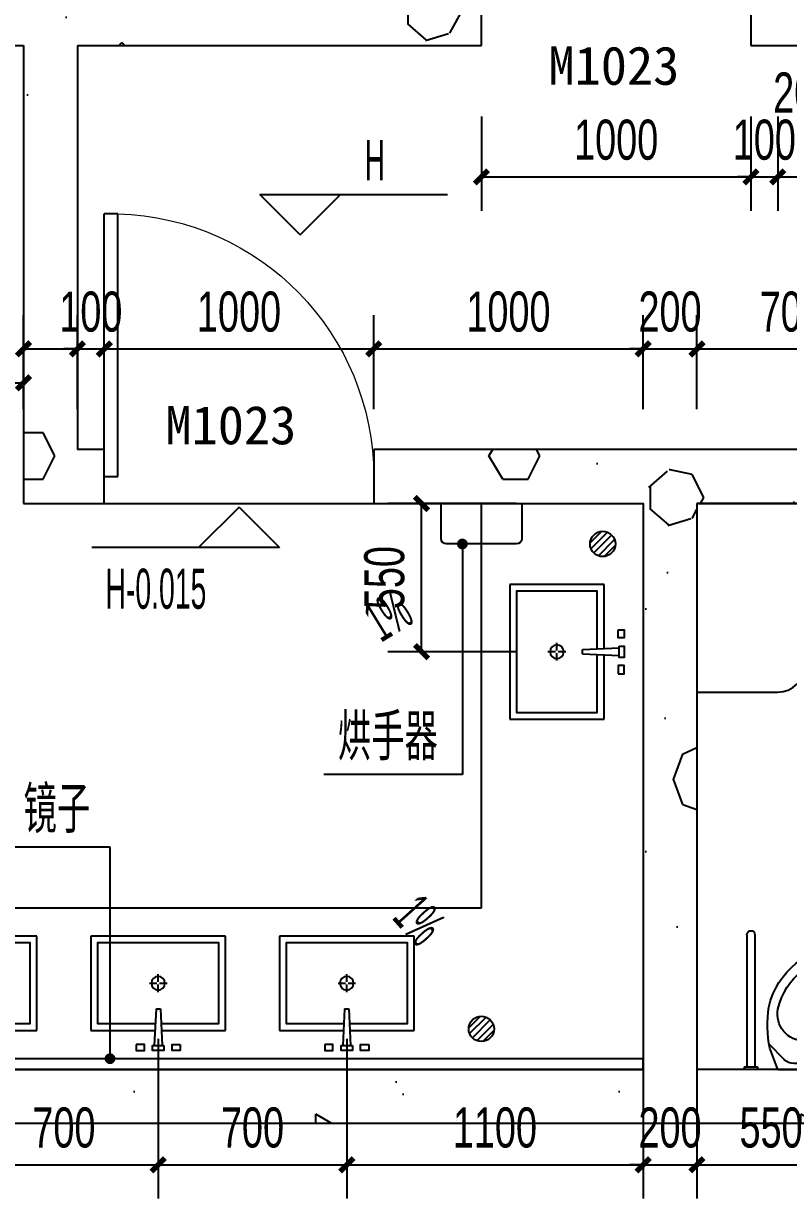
# Model space of a CAD drawing. Extents: x -26219 to 315419, y -160410 to -120810.
# Drawn here: x 250576 to 253416, y -152529 to -148169 of the extents above; entities that cross this region are included whole.
import ezdxf
from ezdxf.xclip import XClip

# ---------------------------------------------------------------- set-up
doc = ezdxf.new("R2010")
doc.units = 0
doc.header["$LTSCALE"] = 1000
doc.header["$MEASUREMENT"] = 0
doc.header["$XCLIPFRAME"] = 0
doc.linetypes.add('104-14# 核心筒$2$DOTE', pattern=[2.4200000000000004, 2, -0.2, 0.02, -0.2])
for name, color, linetype in [('$0$$0$$0$A-DIM_SYMB', 3, 'Continuous'), ('$0$$0$$0$PUB_TEXT', 7, 'Continuous'), ('01-标注_尺寸', 124, 'Continuous'), ('01-标注_标高', 200, 'Continuous'), ('01-标注_符号', 200, 'Continuous'), ('02-TEXT_标注', 130, 'Continuous'), ('02-TEXT_门窗', 151, 'Continuous'), ('104-14# 核心筒$0$A-C_门', 150, 'Continuous'), ('104-14# 核心筒$0$A-I_卫-洁具', 241, 'Continuous'), ('104-14# 核心筒$0$A-TECH_水', 3, 'Continuous'), ('104-14# 核心筒$0$A_STR-砌块墙', 121, 'Continuous'), ('104-14# 核心筒$2$05-填充_天正', 26, 'Continuous'), ('104-14# 核心筒$2$A_AXIS-轴线', 36, '104-14# 核心筒$2$DOTE')]:
    doc.layers.add(name, color=color, linetype=linetype)
doc.styles.add('_TCH_DIM', font='ros.shx', dxfattribs={"width": 0.75, "bigfont": 'jd.shx'})
doc.styles.add('_TCH_DIM_T3', font='ros.shx', dxfattribs={"width": 0.7058823529411765, "bigfont": 'jd.shx'})
doc.styles.add('_TCH_WINDOW', font='STXIHEI_0.TTF')
doc.dimstyles.new('_TCH_ARCH&&50', dxfattribs={"dimtxt": 148.75, "dimasz": 50, "dimexe": 125, "dimexo": 150, "dimgap": 63.12500000000001, "dimtad": 1, "dimdec": 0, "dimzin": 0, "dimdsep": 46, "dimtxsty": '_TCH_DIM_T3', "dimblk": 'ARCHTICK', "dimcen": 0.09, "dimclrt": 7, "dimazin": 2, "dimtfac": 1, "dimtdec": 0, "dimtix": 1, "dimtmove": 2, "dimatfit": 3, "dimfxl": 0, "dimtolj": 1, "dimtzin": 0, "dimarcsym": 0})
pattern_1 = [(0, (531, -549), (900, 1800), [0, -1800]), (0, (-522, -792), (900, 1800), [0, -1800]), (0, (63, -810), (900, 1800), [0, -1800]), (0, (702, -279), (900, 1800), [0, -1800]), (0, (-45, -900), (900, 1800), [0, -1800]), (0, (882, 855), (900, 1800), [0, -1800]), (0, (333.0000000000001, 711), (900, 1800), [0, -1800]), (0, (621, 486.0000000000001), (900, 1800), [0, -1800]), (0, (-846, 450), (900, 1800), [0, -1800]), (0, (36, 369), (900, 1800), [0, -1800]), (0, (-306, -90), (900, 1800), [0, -1800]), (0, (-288, -765), (900, 1800), [0, -1800]), (0, (387, -837), (900, 1800), [0, -1800]), (0, (882, -45), (900, 1800), [0, -1800]), (0, (-801, -324), (900, 1800), [0, -1800]), (0, (-648, -18), (900, 1800), [0, -1800]), (0, (54, -144), (900, 1800), [0, -1800]), (0, (-198, -405), (900, 1800), [0, -1800]), (0, (-341.9999999999999, 189), (900, 1800), [0, -1800]), (0, (-117, 864), (900, 1800), [0, -1800]), (0, (-729, -702), (900, 1800), [0, -1800]), (0, (261, 495), (900, 1800), [0, -1800]), (0, (-576, 522), (900, 1800), [0, -1800]), (0, (-720, 756), (900, 1800), [0, -1800]), (130.601294, (771.428574, 291.428568), (-4499.999950292954, 5400.0000236093), [79.024662, -33111.33300000001]), (18.4349488, (642.857148, 325.714284), (4499.999983404209, 1799.999986719667), [81.31572000000001, -11302.8837]), (90, (642.857148, 248.571432), (900.0000000000001, 1800), [77.14285199999999, -3522.85695]), (161.565051, (720, 222.857136), (-4500.000022657823, 1799.999865817234), [81.31572000000001, -11302.8837]), (53.1301023, (720, 222.857136), (900.0000017013604, 1799.99999914932), [85.71428999999999, -8914.285499999998]), (135, (788.571432, -694.28556), (-900.0001087984293, 1799.999878185604), [72.73098, -5018.4378]), (45, (685.714284, -694.28556), (899.999994247131, 1799.999992736902), [72.73098, -5018.4378]), (135, (737.1428579999999, -745.7142600000001), (-900.0001087984293, 1799.999878185604), [72.73098, -5018.4378]), (45, (737.1428579999999, -745.7142600000001), (899.999994247131, 1799.999992736902), [72.73098, -5018.4378]), (116.565051, (-77.14278, 514.285722), (-0.0001565789601976064, 3599.999902060561), [95.83147799999999, -1916.6295]), (180, (-119.99988, 599.999994), (-899.9999999999998, 1800), [102.857148, -1697.14275]), (63.43494880000001, (-265.7141999999999, 514.285722), (8.14843605922988e-06, 3599.999982559008), [95.83147799999999, -1916.6295]), (116.565051, (-222.8571, 428.571432), (-0.0001565789601976064, 3599.999902060561), [95.83147799999999, -1916.6295]), (0, (-222.8571, 428.571432), (900, 1800), [102.857148, -1697.14275]), (63.43494880000001, (-119.99988, 428.571432), (8.14843605922988e-06, 3599.999982559008), [95.83147799999999, -1916.6295]), (107.102728, (599.999994, -94.28562000000001), (-2699.999896777364, 9000.00001452043), [116.584038, -48848.7075]), (143.972626, (565.714278, 17.142858), (-17099.99978321427, 12599.999985739), [116.584038, -24366.06]), (180, (471.428568, 85.71428999999999), (-899.9999999999998, 1800), [111.428568, -1688.5713]), (36.02737329999999, (265.71429, 17.142858), (17099.99987362977, 12599.99986416658), [116.584038, -24366.06]), (71.5650511, (231.428574, -85.71419999999999), (2700.000013860985, 8999.99998450437), [108.420948, -11275.7784]), (107.102728, (265.71429, -197.14284), (-2699.999896777364, 9000.00001452043), [116.584038, -48848.7075]), (143.972626, (360, -265.7141999999999), (-17099.99978321427, 12599.999985739), [116.584038, -24366.06]), (0, (360, -265.7141999999999), (900, 1800), [111.428568, -1688.5713]), (36.02737329999999, (471.428568, -265.7141999999999), (17099.99987362977, 12599.99986416658), [116.584038, -24366.06]), (71.5650511, (565.714278, -197.14284), (2700.000013860985, 8999.99998450437), [108.420948, -11275.7784]), (150.255118, (617.1428520000001, 745.714278), (-2700.000006390409, 1799.999977695058), [69.10506, -14442.9588]), (90, (557.1428579999999, 711.42858), (900.0000000000001, 1800), [68.571432, -3531.42825]), (29.7448813, (557.1428579999999, 711.42858), (2700.000001590055, 1799.999991593464), [69.10506, -14442.9588]), (116.565051, (197.142858, -531.42858), (-0.0001565789601976064, 3599.999902060561), [95.83147799999999, -1916.6295]), (168.690067, (154.285722, -445.7142), (-8100.000006009299, 1799.999954832327), [87.41176200000001, -18269.0565]), (41.18592510000001, (0, -488.5713), (22499.99986367597, 19799.99982686525), [91.11553199999999, -38177.406]), (90, (0, -574.28568), (900.0000000000001, 1800), [85.71428999999999, -3514.2855]), (138.814074, (68.571432, -634.28562), (-22499.99960007064, 19800.0001261089), [91.11553199999999, -38177.406]), (16.6992442, (68.571432, -634.28562), (29699.99977654917, 8999.999905734196), [89.48835000000001, -37495.6125]), (60.9453959, (154.285722, -608.57136), (899.9999976116269, 1799.999984078114), [88.248258, -36976.0185]), (109.983106, (-557.14284, 222.857136), (-4500.000016949792, 12599.99996665506), [100.326006, -42036.59249999999]), (155.556045, (-591.4285199999999, 317.142864), (-11700.00004459817, 5399.999887808896), [103.568958, -43395.39449999999]), (24.4439547, (-779.99994, 317.142864), (11700.00000583643, 5399.999974027204), [103.568958, -43395.39449999999]), (70.01689340000001, (-814.28562, 222.857136), (4500.000013566429, 12599.99996874217), [100.326006, -42036.5925]), (109.983106, (-779.99994, 128.571426), (-4500.000016949792, 12599.99996665506), [100.326006, -42036.59249999999]), (160.016893, (-685.7141399999999, 94.28571), (-4500.000002644889, 1799.999918000023), [100.326006, -20968.1325]), (19.9831065, (-685.7141399999999, 94.28571), (4499.999975293225, 1799.999997144084), [100.326006, -20968.1325]), (70.01689340000001, (-591.4285199999999, 128.571426), (4500.000013566429, 12599.99996874217), [100.326006, -42036.5925]), (122.005383, (111.428568, 59.999994), (-900.0001207844099, 1799.999908112359), [80.862696, -16900.302]), (18.4349488, (-8.57142, 102.857148), (4499.999983404209, 1799.999986719667), [81.31572000000001, -11302.8837]), (90, (-8.57142, 25.714278), (900.0000000000001, 1800), [77.14285199999999, -3522.85695]), (161.565051, (68.571432, 0), (-4500.000022657823, 1799.999865817234), [81.31572000000001, -11302.8837]), (54.46232220000002, (68.571432, 0), (6299.999990871777, 8999.999986518196), [73.73421, -30894.6345]), (116.565051, (-411.42852, -377.14284), (-0.0001565789601976064, 3599.999902060561), [95.83147799999999, -1916.6295]), (180, (-454.28562, -291.42846), (-899.9999999999998, 1800), [94.28571, -1705.7142]), (59.0362434, (-599.9999399999999, -377.14284), (900.0000029295945, 1799.999991263332), [99.95918399999998, -20891.46599999999]), (120.963756, (-548.57142, -462.85704), (-900.0001229938932, 1799.999917339799), [99.959184, -20891.466]), (0, (-548.57142, -462.85704), (900, 1800), [94.28571, -1705.7142]), (63.43494880000001, (-454.28562, -462.85704), (8.14843605922988e-06, 3599.999982559008), [95.83147799999999, -1916.6295])]

# ---------------------------------------------------------------- blocks, each defined once
blk = doc.blocks.new('104-14# 核心筒$0$jhat')
for p, q in [((-395, -250.0000000000582), (-395, 249.9999999999418)), ((-395, 249.9999999999418), (-44.99999999994179, 249.9999999999418)), ((-44.99999999994179, 249.9999999999418), (-44.99999999994179, 11.73657725605881)), ((-219.9999999999418, 32.25599999987753), (-219.9999999999418, 5.03999999986263)), ((-124.8214514199644, 8.000000000058208), (11.68149024352897, 14.3899337601033)), ((-124.8214514199644, 7.999999999941792), (-124.8214514199644, -8.000000000058208)), ((11.68149024352897, 14.3899337601033), (11.68149024352897, -14.3899337601033)), ((-225.0399999999208, -1.164153218269348e-10), (-253.7679999999236, -1.164153218269348e-10)), ((-219.9999999999418, -5.040000000095461), (-219.9999999999418, -32.76000000012573)), ((-186.7359999999171, -1.164153218269348e-10), (-214.9599999999045, -1.164153218269348e-10)), ((-124.8214514199644, -8.000000000058208), (11.68149024352897, -14.3899337601033)), ((-44.99999999994179, -12.38077738613356), (-44.99999999994179, -250.0000000000582)), ((-44.99999999994179, -250.0000000000582), (-395, -250.0000000000582))]:
    blk.add_line(p, q)
at = {"color": 8}
blk.add_lwpolyline([(-69.99999999994179, -11.06304409715813), (-69.99999999994179, -225.0000000000582), (-370, -225.0000000000582), (-370, 224.9999999999418), (-69.99999999994179, 224.9999999999418), (-69.99999999994179, 10.56628493819153)], dxfattribs=at)
for points in [[(7.191454842337407, 81.35012003820157), (30, 81.35012003820157), (30, 51.35012003820157), (7.191454842337407, 51.35012003820157)], [(11.68149024352897, -21.35012003820157), (30, -21.35012003820157), (30, 21.35012003820157), (11.68149024352897, 21.35012003820157)], [(7.191454842337407, -81.35012003820157), (30, -81.35012003820157), (30, -51.35012003820157), (7.191454842337407, -51.35012003820157)]]:
    blk.add_lwpolyline(points, close=True)
at = {"ltscale": 1000, "const_width": 0.8399999999999999}
blk.add_lwpolyline([(-219.5799999999581, 0.1399999998975545, 0.9999999999999999), (-220.4199999999255, 0.1399999998975545, 0.9999999999999999)], format="xyb", close=True, dxfattribs=at)
blk.add_circle((-219.9999999999418, -1.164153218269348e-10), 25.2)
blk = doc.blocks.new('104-14# 核心筒$0$残疾人洗脸盆')
for p, q in [((-250.3694947081385, 5.963374860584736e-08), (-279.821335846791, -78.53824297699612)), ((-250.3694947081385, 5.963374860584736e-08), (250.3694947082549, 5.957554094493389e-08)), ((250.3694947082549, 5.957554094493389e-08), (279.8213358469075, -78.53824297708343)), ((-375.000000089407, -10.00000286102295), (-375.0000003278255, -9.775161743164062e-06)), ((-375.000000089407, -10.00000286102295), (-324.999999910593, -10.00000077486038)), ((-364.9999721944332, -500.0007357597351), (-365.0000001490116, -10.00000250339508)), ((-334.9999723136425, -500.0016629695892), (-334.9999997913837, -10.00000125169754)), ((-324.999999910593, -10.00000077486038), (-325.0000004470348, -7.748603820800781e-07)), ((-226.6628508922877, -37.45166452028207), (-282.5865114113549, -94.23949161371274)), ((188.9289029218489, -22.53490066135419), (-191.0374871486565, -22.53490066129598)), ((223.1441430889536, -36.07509621451027), (281.1944581537973, -90.55167670789524)), ((324.9999999107094, -10.00000077486038), (325.0000004471513, -7.748603820800781e-07)), ((375.0000000895234, -10.00000286102295), (324.9999999107094, -10.00000077486038)), ((334.9999723137589, -500.0016629695892), (334.9999997915002, -10.00000125169754)), ((364.9999721945496, -500.0007357597351), (365.000000149128, -10.00000250339508)), ((375.0000000895234, -10.00000286102295), (375.000000327942, -9.775161743164062e-06)), ((-151.1375109386863, -105.2484919499548), (-17.57351148093585, -105.248491950013)), ((-15.46037506544963, -105.248491950013), (-151.1375109386863, -105.2484919499548)), ((15.46037506498396, -105.248491950013), (150.7582734408788, -105.248491950013)), ((150.7582734408788, -105.248491950013), (15.742684415658, -105.248491950013))]:
    blk.add_line(p, q)
at = {"color": 8}
for points in [[(-107.9173216939671, -88.71320337589714), (-104.0954300422454, -85.4268261876714, 0.09925870585575888), (-95.90456995554268, -85.4268261876714), (-92.08267830405384, -88.71320337592624, 0.1010205144336436), (-83.42242426623125, -83.71320337595535), (-84.35756457189564, -78.76015952092712, 0.09925870585575843), (-80.26213452860247, -71.66666660713963), (-75.50510257121641, -69.99999994042446, 0.1010205144336439), (-75.50510257121641, -59.99999994042446), (-80.26213452848606, -58.33333327362197, 0.09925870585575902), (-84.35756457177922, -51.23984035968897), (-83.42242426623125, -46.28679650489357, 0.1010205144336439), (-92.08267830393743, -41.28679650489357), (-95.9045699556591, -44.57317369311932, 0.09925870585575877), (-104.0954300422454, -44.57317369317752), (-107.9173216939671, -41.28679650486447, 0.1010205144336438), (-116.5775757319061, -46.28679650492268), (-115.6424354262417, -51.23984035965987, 0.09925870585575888), (-119.7378654696513, -58.33333327368018), (-124.4948974269209, -59.99999994042446, 0.1010205144336438), (-124.4948974268045, -69.99999994039536), (-119.7378654695349, -71.66666660716874, 0.09925870585575888), (-115.6424354262417, -78.76015952115995), (-116.5775757320225, -83.71320337589714, 0.1010205144336439)], [(107.9173216959462, -88.71320337595535), (104.0954300442245, -85.4268261876714, -0.09925870585575888), (95.90456995763816, -85.4268261876714), (92.0826783060329, -88.71320337595535, -0.1010205144336436), (83.4224242682103, -83.71320337595535), (84.3575645738747, -78.76015952092712, -0.09925870585575843), (80.26213453046512, -71.66666660719784), (75.50510257319547, -69.99999994042446, -0.1010205144336439), (75.50510257331189, -59.99999994042446), (80.26213453058153, -58.33333327368018, -0.09925870585575902), (84.3575645738747, -51.23984035968897), (83.4224242682103, -46.28679650489357, -0.1010205144336439), (92.0826783060329, -41.28679650492268), (95.90456995752174, -44.57317369314842, -0.09925870585575877), (104.0954300443409, -44.57317369317752), (107.9173216959462, -41.28679650489357, -0.1010205144336438), (116.5775757340016, -46.28679650489357), (115.6424354282208, -51.23984035971807, -0.09925870585575888), (119.7378654715139, -58.33333327368018), (124.4948974289, -59.99999994045356, -0.1010205144336438), (124.4948974287836, -69.99999994042446), (119.7378654716304, -71.66666660716874, -0.09925870585575888), (115.6424354282208, -78.76015952115995), (116.5775757340016, -83.71320337592624, -0.1010205144336439)]]:
    blk.add_lwpolyline(points, format="xyb", close=True, dxfattribs=at)
blk.add_lwpolyline([(-20.00000000023283, -61.80376527601038), (-10.93632519524544, -148.5441634844174, 0.3840377591063864), (-0.9904750230489299, -157.5049020389852), (0.9904750225832686, -157.5049020389852, 0.3840377591063865), (10.93632519477978, -148.5441634844174), (19.99999999976717, -61.80376527601038, 0.9999999999998179)], format="xyb", close=True)
blk.add_lwpolyline([(4.499999999767169, -109.3037652760104), (-4.500000000232831, -109.3037652759813), (-4.500000000116415, -79.30376527601038), (4.499999999767169, -79.30376527601038)], close=True)
for centre in [(-99.99999999906868, -64.99999994039536, 6.17052352185754e-07), (100.0000000009313, -64.99999994040991, 6.17052352185754e-07)]:
    blk.add_circle(centre, 16.6666666666665)
for centre, radius, start, end in [((-191.0374871487729, -72.53490066131053), 50, 90.0000000066701, 135.4392819926412), ((188.9289029217325, -72.53490066135419), 50, 46.81904162607925, 90.0000000066701), ((171.1100392743247, -166.0467051142332), 459.3439191007008, 169.0175971483488, 188.1749601966289), ((-171.1100392747903, -166.0467051142332), 459.3439191007008, 351.8250398033711, 10.98240285165116), ((-151.1375109388027, -205.2484919499402), 100, 90.0000000066701, 190.560233084289), ((150.7582734408788, -205.2484919499693), 100, 349.4397669130993, 90.0000000066701), ((-2.328306436538696e-10, -172.4645476159494, 6.169127397233698e-07), 31.60961419936899, 111.3597083009184, 68.64029169908157), ((-0.1896187487291172, -166.6839508821577), 290.6643868932777, 192.8573202170934, 347.1426797760326), ((-0.1896187487291172, -166.6839508821577), 255.6643868932777, 192.8573202170934, 347.1426797760326), ((-349.9999721944332, -500.0000101923943), 14.99999998312334, 180.0000034150946, 3.415094585006371e-06), ((349.9999721945496, -500.0000101923943), 14.99999998312334, 179.9999965849054, 359.9999965849054)]:
    blk.add_arc(centre, radius, start, end)
at = {"color": 8, "lineweight": 13}
blk.add_arc((-2.328306436538696e-10, -172.4645476159494, 6.169127397233698e-07), 22.97515901426823, 117.3868633509965, 62.61313664900355, dxfattribs=at)
blk = doc.blocks.new('104-14# 核心筒$0$$DorLib2D$00000001')
for p, q in [((0.45, 0.9750000000000001), (0.5000000000000002, 0.9750000000000001)), ((0.45, 0), (0.45, 0.9750000000000001)), ((0.5, 0), (0.5, 0.9750000000000001)), ((0.5, 0), (0.45, 0))]:
    blk.add_line(p, q)
at = {"lineweight": 13}
blk.add_arc((0.475, 0), 0.975, 91.4692835813538, 180, dxfattribs=at)
blk = doc.blocks.new('104-14# 核心筒$0$$TwtSys$00000141')
for p, q in [((-94.19606303561523, 7.672111694559135), (-10.08309029082739, 91.78508443935061)), ((-94.19606303561523, 7.672111694559135), (-10.08309029082739, 91.78508443935061)), ((-87.21916889109707, -35.05448014085778), (35.05448014085778, 87.21916889110071)), ((-87.21916889109707, -35.05448014085778), (35.05448014085778, 87.21916889110071)), ((-66.46803743153214, -66.46803743153941), (66.46803743153214, 66.46803743153214)), ((-66.46803743153214, -66.46803743153578), (66.46803743153214, 66.46803743153214)), ((-32.35611368903483, -87.061266563549), (87.58274635417911, 32.87759347966494)), ((-32.35611368903483, -87.061266563549), (87.58274635417911, 32.87759347966858)), ((11.43110768805855, -92.25951895252001), (92.2594807012465, -11.43114593933933)), ((11.43110768805855, -92.25951895252001), (92.2594807012465, -11.43114593933933))]:
    blk.add_line(p, q)
blk.add_circle((0, 0), 94)
blk.add_circle((0, 0), 94)
blk = doc.blocks.new('104-14# 核心筒')
at = {"layer": '104-14# 核心筒$2$05-填充_天正'}
h = blk.add_hatch(dxfattribs=at)
h.set_pattern_fill('加气混凝土', color=256, scale=150, style=0)
h.set_pattern_definition(pattern_1)
h.paths.add_polyline_path([(95750.00000000074, 16499.99999999594), (95750.00000000074, 16299.99999999595), (99950.000000001, 16299.99999999584), (100050.000000001, 16366.66666666248), (100050.000000001, 16499.99999999581)])
h = blk.add_hatch(dxfattribs=at)
h.set_pattern_fill('加气混凝土', color=256, scale=150, style=0)
h.set_pattern_definition(pattern_1)
h.paths.add_polyline_path([(100150.000000001, 16299.9999999958), (101649.9999999997, 16299.99999999585), (101649.9999999997, 16499.99999999582), (100050.000000001, 16499.99999999581), (100050.000000001, 16366.66666666248)])
h = blk.add_hatch(dxfattribs=at)
h.set_pattern_fill('加气混凝土', color=256, scale=150, style=0)
h.set_pattern_definition(pattern_1)
h.paths.add_polyline_path([(102750, 16499.99999999578), (102649.9999999997, 16499.99999999581), (102649.9999999997, 16299.99999999586), (102849.9999999999, 16299.99999999581), (102850, 16433.3333333291)])
h = blk.add_hatch(dxfattribs=at)
h.set_pattern_fill('加气混凝土', color=256, scale=150, style=0)
h.set_pattern_definition(pattern_1)
h.paths.add_polyline_path([(100050.000000001, 16366.66666666248), (99950.000000001, 16299.99999999584), (99950.00000000097, 14599.99999999593), (100150.000000001, 14799.99999999591), (100150.000000001, 16299.9999999958)])
h = blk.add_hatch(dxfattribs=at)
h.set_pattern_fill('加气混凝土', color=256, scale=150, style=0)
h.set_pattern_definition(pattern_1)
h.paths.add_polyline_path([(99950.00000000097, 14599.99999999593), (100250.0000000011, 14599.99999999595), (100250.0000000011, 14799.99999999587), (100150.000000001, 14799.99999999591)])
h = blk.add_hatch(dxfattribs=at)
h.set_pattern_fill('加气混凝土', color=256, scale=150, style=0)
h.set_pattern_definition(pattern_1)
h.paths.add_polyline_path([(102349.9999999999, 14799.99999999581), (101250.0000000008, 14799.99999999582), (101250.0000000008, 14599.99999999592), (102249.9999999999, 14599.99999999588), (102349.9999999999, 14666.66666666247)])
h = blk.add_hatch(dxfattribs=at)
h.set_pattern_fill('加气混凝土', color=256, scale=150, style=0)
h.set_pattern_definition(pattern_1)
h.paths.add_polyline_path([(102449.9999999999, 14599.99999999573), (103149.9999999999, 14599.99999999573), (103149.9999999999, 14799.99999999574), (102349.9999999999, 14799.99999999581), (102349.9999999999, 14666.66666666247)])
h = blk.add_hatch(dxfattribs=at)
h.set_pattern_fill('加气混凝土', color=256, scale=150, style=0)
h.set_pattern_definition(pattern_1)
h.paths.add_polyline_path([(102349.9999999999, 14666.66666666247), (102249.9999999999, 14599.99999999588), (102249.9999999999, 12500.00000006246), (102349.9999999997, 12433.33333339514), (102449.9999999999, 12500.00000006114), (102449.9999999999, 14599.99999999573)])
h = blk.add_hatch(dxfattribs=at)
h.set_pattern_fill('加气混凝土', color=256, scale=150, style=0)
h.set_pattern_definition(pattern_1)
h.paths.add_polyline_path([(102349.9999999997, 12433.33333339514), (102249.9999999999, 12500.00000006246), (99200.00000000266, 12500.00000008179), (99100.0000000024, 12433.33333341576), (99100.00000000198, 12300.00000008242), (102349.9999999992, 12300.00000006182)])
h = blk.add_hatch(dxfattribs=at)
h.set_pattern_fill('加气混凝土', color=256, scale=150, style=0)
h.set_pattern_definition(pattern_1)
h.paths.add_polyline_path([(104750, 12300.00000004648), (104550, 12500.00000004775), (102449.9999999999, 12500.00000006114), (102349.9999999997, 12433.33333339514), (102349.9999999992, 12300.00000006182)])
at = {"layer": '104-14# 核心筒$0$A-C_门'}
blk.add_line((100250.000000001, 14599.99999999586), (101250.000000001, 14599.99999999584), dxfattribs=at)
at = {"layer": '104-14# 核心筒$0$A-I_卫-洁具', "ltscale": 0.1}
for points in [[(101499.9999999995, 14599.99999999872), (101799.9999999995, 14599.99999999872), (101799.9999999995, 14469.99999999872, -0.414213562373095), (101779.9999999995, 14449.99999999872), (101519.9999999995, 14449.99999999872, -0.414213562373095), (101499.9999999995, 14469.99999999872)], [(102450, 14600.00000004767), (102450, 13900.00000004767), (102750, 13900.00000004767, 0.414213562373095), (102850, 14000.00000004767), (102850, 14600.00000004767)]]:
    blk.add_lwpolyline(points, format="xyb", close=True, dxfattribs=at)
for points in [[(101649.9999999995, 13099.99999999558), (101649.9999999995, 14599.99999999872), (102249.9999999995, 14599.99999999872), (102249.9999999996, 12499.99999999558), (101649.9999999996, 12499.99999999558)], [(101649.9999999995, 12499.99999999558), (99200.00000000253, 12499.99999999546), (99200.00000000253, 13099.99999999546), (101649.9999999995, 13099.99999999558)]]:
    blk.add_lwpolyline(points, dxfattribs=at)
blk.add_lwpolyline([(99200.00000000387, 12500.00000008388), (102249.9999999996, 12500.00000008393), (102249.9999999996, 12540.00000008393), (99200.00000000387, 12540.00000008388)], close=True, dxfattribs=at)
at = {"layer": '104-14# 核心筒$0$A_STR-砌块墙'}
for p, q in [((101649.9999999997, 16299.99999999585), (101649.9999999997, 16499.99999999582)), ((102649.9999999997, 16499.99999999581), (102649.9999999997, 16299.99999999586)), ((95750.00000000074, 16299.99999999595), (99950.000000001, 16299.99999999584)), ((99950.000000001, 16299.99999999584), (99950.00000000097, 14599.99999999593)), ((100150.000000001, 16299.9999999958), (101649.9999999997, 16299.99999999585)), ((100150.000000001, 16299.9999999958), (100150.000000001, 14799.99999999591)), ((102649.9999999997, 16299.99999999586), (102849.9999999999, 16299.99999999581)), ((100250.0000000011, 14799.99999999587), (100150.000000001, 14799.99999999591)), ((100250.0000000011, 14599.99999999595), (100250.0000000011, 14799.99999999587)), ((102349.9999999999, 14799.99999999581), (101250.0000000008, 14799.99999999582)), ((101250.0000000008, 14799.99999999582), (101250.0000000008, 14599.99999999592)), ((103149.9999999999, 14799.99999999574), (102349.9999999999, 14799.99999999581)), ((99950.00000000097, 14599.99999999593), (100250.0000000011, 14599.99999999595)), ((101250.0000000008, 14599.99999999592), (102249.9999999999, 14599.99999999588)), ((102249.9999999999, 14599.99999999588), (102249.9999999999, 12500.00000006246)), ((102449.9999999999, 14599.99999999573), (102449.9999999999, 12500.00000006114)), ((102449.9999999999, 14599.99999999573), (103149.9999999999, 14599.99999999573)), ((102249.9999999999, 12500.00000006246), (99200.00000000266, 12500.00000008179)), ((104550, 12500.00000004775), (102449.9999999999, 12500.00000006114)), ((102349.9999999992, 12300.00000006182), (99100.00000000198, 12300.00000008242)), ((104750, 12300.00000004648), (102349.9999999992, 12300.00000006182))]:
    blk.add_line(p, q, dxfattribs=at)
at = {"layer": '104-14# 核心筒$2$A_AXIS-轴线'}
blk.add_line((-24838.9698462474, 7700), (120259.921909796, 7700), dxfattribs=at)
at = {"layer": '104-14# 核心筒$0$A-C_门', "xscale": -1000, "yscale": 1000, "zscale": 200, "rotation": 359.9999999999986}
blk.add_blockref('104-14# 核心筒$0$$DorLib2D$00000001', (100750.000000001, 14699.99999999585), dxfattribs=at)
at = {"layer": '104-14# 核心筒$0$A-I_卫-洁具', "ltscale": 0.1, "xscale": -1}
for p, rotation in [((102149.9999999996, 14049.99999999488), 180), ((99750.00000000183, 12599.99999999546), 90), ((100450.0000000018, 12599.99999999546), 90), ((101149.9999999996, 12599.99999999529), 90)]:
    blk.add_blockref('104-14# 核心筒$0$jhat', p, dxfattribs=dict(at, rotation=rotation))
at = {"layer": '104-14# 核心筒$0$A-I_卫-洁具', "ltscale": 0.1, "extrusion": (1.71192553359861e-26, 3.221750197501162e-17, -1), "zscale": -1, "rotation": 180}
blk.add_blockref('104-14# 核心筒$0$残疾人洗脸盆', (-102999.9999999497, 12500.00000002555), dxfattribs=at)
at = {"layer": '104-14# 核心筒$0$A-TECH_水', "xscale": 0.5, "yscale": 0.5, "zscale": 0.5}
for p in [(102099.9999999995, 14449.99999999499), (101649.6725130539, 12650.41528911001)]:
    blk.add_blockref('104-14# 核心筒$0$$TwtSys$00000141', p, dxfattribs=at)
blk = doc.blocks.new('_ArchTick')
at = {"color": 0, "linetype": 'ByBlock', "const_width": 0.4}
blk.add_lwpolyline([(-0.5, -0.5), (0.5, 0.5)], dxfattribs=at)
blk = doc.blocks.new('*D702')
at = {"layer": '01-标注_尺寸', "color": 0, "lineweight": -2, "transparency": 16777216}
for p, q in [((253075.9525820055, -149599.9634406342), (253075.9525820055, -149251.1151539373)), ((253775.9525820055, -149599.9634406342), (253775.9525820055, -149251.1151539373)), ((253075.9525820055, -149376.1151539373), (253775.9525820055, -149376.1151539373))]:
    blk.add_line(p, q, dxfattribs=at)
at = {"layer": 'Defpoints', "color": 0, "transparency": 16777216}
for p in [(253775.9525820055, -149376.1151539373), (253075.9525820055, -149749.9634406342), (253775.9525820055, -149749.9634406342)]:
    blk.add_point(p, dxfattribs=at)
at = {"layer": '01-标注_尺寸', "color": 0, "lineweight": -2, "transparency": 16777216, "xscale": 50, "yscale": 50, "zscale": 50, "rotation": 180}
blk.add_blockref('_ArchTick', (253075.9525820055, -149376.1151539373), dxfattribs=at)
at = {"layer": '01-标注_尺寸', "color": 0, "lineweight": -2, "transparency": 16777216, "xscale": 50, "yscale": 50, "zscale": 50}
blk.add_blockref('_ArchTick', (253775.9525820055, -149376.1151539373), dxfattribs=at)
at = {"layer": '01-标注_尺寸', "color": 7, "transparency": 16777216, "insert": (253425.9525820055, -149238.6151539373), "char_height": 148.75, "attachment_point": 5, "style": '_TCH_DIM_T3'}
blk.add_mtext('\\A1;700', dxfattribs=at)
blk = doc.blocks.new('*D703')
at = {"layer": '01-标注_尺寸', "color": 0, "lineweight": -2, "transparency": 16777216}
for p, q in [((252875.9525820055, -149599.9634406342), (252875.9525820055, -149251.1151539373)), ((253075.9525820055, -149599.9634406342), (253075.9525820055, -149251.1151539373)), ((252875.9525820055, -149376.1151539373), (252825.9525820055, -149376.1151539373)), ((252875.9525820055, -149376.1151539373), (253075.9525820055, -149376.1151539373)), ((253075.9525820055, -149376.1151539373), (253125.9525820055, -149376.1151539373))]:
    blk.add_line(p, q, dxfattribs=at)
at = {"layer": 'Defpoints', "color": 0, "transparency": 16777216}
for p in [(253075.9525820055, -149376.1151539373), (252875.9525820055, -149749.9634406342), (253075.9525820055, -149749.9634406342)]:
    blk.add_point(p, dxfattribs=at)
at = {"layer": '01-标注_尺寸', "color": 0, "lineweight": -2, "transparency": 16777216, "xscale": 50, "yscale": 50, "zscale": 50}
blk.add_blockref('_ArchTick', (252875.9525820055, -149376.1151539373), dxfattribs=at)
at = {"layer": '01-标注_尺寸', "color": 0, "lineweight": -2, "transparency": 16777216, "xscale": 50, "yscale": 50, "zscale": 50, "rotation": 180}
blk.add_blockref('_ArchTick', (253075.9525820055, -149376.1151539373), dxfattribs=at)
at = {"layer": '01-标注_尺寸', "color": 7, "transparency": 16777216, "insert": (252975.9525820055, -149238.6151539373), "char_height": 148.75, "attachment_point": 5, "style": '_TCH_DIM_T3'}
blk.add_mtext('\\A1;200', dxfattribs=at)
blk = doc.blocks.new('*D704')
at = {"layer": '01-标注_尺寸', "color": 0, "lineweight": -2, "transparency": 16777216}
for p, q in [((251875.9525820063, -149599.9634406341), (251875.9525820063, -149251.1151539373)), ((252875.9525820055, -149599.9634406342), (252875.9525820055, -149251.1151539373)), ((251875.9525820063, -149376.1151539373), (252875.9525820055, -149376.1151539373))]:
    blk.add_line(p, q, dxfattribs=at)
at = {"layer": 'Defpoints', "color": 0, "transparency": 16777216}
for p in [(252875.9525820055, -149376.1151539373), (251875.9525820063, -149749.9634406341), (252875.9525820055, -149749.9634406342)]:
    blk.add_point(p, dxfattribs=at)
at = {"layer": '01-标注_尺寸', "color": 0, "lineweight": -2, "transparency": 16777216, "xscale": 50, "yscale": 50, "zscale": 50, "rotation": 180}
blk.add_blockref('_ArchTick', (251875.9525820063, -149376.1151539373), dxfattribs=at)
at = {"layer": '01-标注_尺寸', "color": 0, "lineweight": -2, "transparency": 16777216, "xscale": 50, "yscale": 50, "zscale": 50}
blk.add_blockref('_ArchTick', (252875.9525820055, -149376.1151539373), dxfattribs=at)
at = {"layer": '01-标注_尺寸', "color": 7, "transparency": 16777216, "insert": (252375.9525820059, -149238.6151539373), "char_height": 148.75, "attachment_point": 5, "style": '_TCH_DIM_T3'}
blk.add_mtext('\\A1;1000', dxfattribs=at)
blk = doc.blocks.new('*D705')
at = {"layer": '01-标注_尺寸', "color": 0, "lineweight": -2, "transparency": 16777216}
for p, q in [((250875.9525820066, -149599.963440634), (250875.9525820066, -149251.1151539372)), ((251875.9525820063, -149599.9634406341), (251875.9525820063, -149251.1151539372)), ((250875.9525820066, -149376.1151539372), (251875.9525820063, -149376.1151539372))]:
    blk.add_line(p, q, dxfattribs=at)
at = {"layer": 'Defpoints', "color": 0, "transparency": 16777216}
for p in [(251875.9525820063, -149376.1151539372), (250875.9525820066, -149749.963440634), (251875.9525820063, -149749.9634406341)]:
    blk.add_point(p, dxfattribs=at)
at = {"layer": '01-标注_尺寸', "color": 0, "lineweight": -2, "transparency": 16777216, "xscale": 50, "yscale": 50, "zscale": 50, "rotation": 180}
blk.add_blockref('_ArchTick', (250875.9525820066, -149376.1151539372), dxfattribs=at)
at = {"layer": '01-标注_尺寸', "color": 0, "lineweight": -2, "transparency": 16777216, "xscale": 50, "yscale": 50, "zscale": 50}
blk.add_blockref('_ArchTick', (251875.9525820063, -149376.1151539372), dxfattribs=at)
at = {"layer": '01-标注_尺寸', "color": 7, "transparency": 16777216, "insert": (251375.9525820065, -149238.6151539372), "char_height": 148.75, "attachment_point": 5, "style": '_TCH_DIM_T3'}
blk.add_mtext('\\A1;1000', dxfattribs=at)
blk = doc.blocks.new('*D706')
at = {"layer": '01-标注_尺寸', "color": 0, "lineweight": -2, "transparency": 16777216}
for p, q in [((250775.9525820064, -149599.963440634), (250775.9525820064, -149251.1151539371)), ((250875.9525820065, -149599.963440634), (250875.9525820065, -149251.1151539371)), ((250775.9525820064, -149376.1151539371), (250725.9525820064, -149376.1151539371)), ((250775.9525820064, -149376.1151539371), (250875.9525820065, -149376.1151539371)), ((250875.9525820065, -149376.1151539371), (250925.9525820065, -149376.1151539371))]:
    blk.add_line(p, q, dxfattribs=at)
at = {"layer": 'Defpoints', "color": 0, "transparency": 16777216}
for p in [(250875.9525820065, -149376.1151539371), (250775.9525820064, -149749.963440634), (250875.9525820065, -149749.963440634)]:
    blk.add_point(p, dxfattribs=at)
at = {"layer": '01-标注_尺寸', "color": 0, "lineweight": -2, "transparency": 16777216, "xscale": 50, "yscale": 50, "zscale": 50}
blk.add_blockref('_ArchTick', (250775.9525820064, -149376.1151539371), dxfattribs=at)
at = {"layer": '01-标注_尺寸', "color": 0, "lineweight": -2, "transparency": 16777216, "xscale": 50, "yscale": 50, "zscale": 50, "rotation": 180}
blk.add_blockref('_ArchTick', (250875.9525820065, -149376.1151539371), dxfattribs=at)
at = {"layer": '01-标注_尺寸', "color": 7, "transparency": 16777216, "insert": (250825.9525820065, -149238.6151539371), "char_height": 148.75, "attachment_point": 5, "style": '_TCH_DIM_T3'}
blk.add_mtext('\\A1;100', dxfattribs=at)
blk = doc.blocks.new('*D707')
at = {"layer": '01-标注_尺寸', "color": 0, "lineweight": -2, "transparency": 16777216}
for p, q in [((250575.9525820066, -149599.963440634), (250575.9525820066, -149251.1151539371)), ((250775.9525820065, -149599.963440634), (250775.9525820065, -149251.1151539371)), ((250575.9525820066, -149376.1151539371), (250775.9525820065, -149376.1151539371))]:
    blk.add_line(p, q, dxfattribs=at)
at = {"layer": 'Defpoints', "color": 0, "transparency": 16777216}
for p in [(250775.9525820065, -149376.1151539371), (250575.9525820066, -149749.963440634), (250775.9525820065, -149749.963440634)]:
    blk.add_point(p, dxfattribs=at)
at = {"layer": '01-标注_尺寸', "color": 0, "lineweight": -2, "transparency": 16777216, "xscale": 50, "yscale": 50, "zscale": 50, "rotation": 180}
blk.add_blockref('_ArchTick', (250575.9525820066, -149376.1151539371), dxfattribs=at)
at = {"layer": '01-标注_尺寸', "color": 0, "lineweight": -2, "transparency": 16777216, "xscale": 50, "yscale": 50, "zscale": 50}
blk.add_blockref('_ArchTick', (250775.9525820065, -149376.1151539371), dxfattribs=at)
at = {"layer": '01-标注_尺寸', "color": 7, "transparency": 16777216, "insert": (250381.9525820066, -149238.6151539371), "char_height": 148.75, "attachment_point": 5, "style": '_TCH_DIM_T3'}
blk.add_mtext('\\A1;200', dxfattribs=at)
blk = doc.blocks.new('*D718')
at = {"layer": '01-标注_尺寸', "color": 0, "lineweight": -2, "transparency": 16777216}
for p, q in [((252275.9525820052, -148513.595091808), (252275.9525820052, -148863.1986369356)), ((253275.9525820052, -148513.595091808), (253275.9525820052, -148863.1986369356)), ((252275.9525820052, -148738.1986369356), (253275.9525820052, -148738.1986369356))]:
    blk.add_line(p, q, dxfattribs=at)
at = {"layer": 'Defpoints', "color": 0, "transparency": 16777216}
for p in [(252275.9525820052, -148363.595091808), (253275.9525820052, -148363.595091808), (253275.9525820052, -148738.1986369356)]:
    blk.add_point(p, dxfattribs=at)
at = {"layer": '01-标注_尺寸', "color": 0, "lineweight": -2, "transparency": 16777216, "xscale": 50, "yscale": 50, "zscale": 50, "rotation": 180}
blk.add_blockref('_ArchTick', (252275.9525820052, -148738.1986369356), dxfattribs=at)
at = {"layer": '01-标注_尺寸', "color": 0, "lineweight": -2, "transparency": 16777216, "xscale": 50, "yscale": 50, "zscale": 50}
blk.add_blockref('_ArchTick', (253275.9525820052, -148738.1986369356), dxfattribs=at)
at = {"layer": '01-标注_尺寸', "color": 7, "transparency": 16777216, "insert": (252775.9525820052, -148600.6986369356), "char_height": 148.75, "attachment_point": 5, "style": '_TCH_DIM_T3'}
blk.add_mtext('\\A1;1000', dxfattribs=at)
blk = doc.blocks.new('*D719')
at = {"layer": '01-标注_尺寸', "color": 0, "lineweight": -2, "transparency": 16777216}
for p, q in [((253275.9525820052, -148513.595091808), (253275.9525820052, -148863.1986369356)), ((253375.9525820055, -148513.595091808), (253375.9525820055, -148863.1986369356)), ((253275.9525820052, -148738.1986369356), (253225.9525820052, -148738.1986369356)), ((253275.9525820052, -148738.1986369356), (253375.9525820055, -148738.1986369356)), ((253375.9525820055, -148738.1986369356), (253425.9525820055, -148738.1986369356))]:
    blk.add_line(p, q, dxfattribs=at)
at = {"layer": 'Defpoints', "color": 0, "transparency": 16777216}
for p in [(253275.9525820052, -148363.595091808), (253375.9525820055, -148363.595091808), (253375.9525820055, -148738.1986369356)]:
    blk.add_point(p, dxfattribs=at)
at = {"layer": '01-标注_尺寸', "color": 0, "lineweight": -2, "transparency": 16777216, "xscale": 50, "yscale": 50, "zscale": 50}
blk.add_blockref('_ArchTick', (253275.9525820052, -148738.1986369356), dxfattribs=at)
at = {"layer": '01-标注_尺寸', "color": 0, "lineweight": -2, "transparency": 16777216, "xscale": 50, "yscale": 50, "zscale": 50, "rotation": 180}
blk.add_blockref('_ArchTick', (253375.9525820055, -148738.1986369356), dxfattribs=at)
at = {"layer": '01-标注_尺寸', "color": 7, "transparency": 16777216, "insert": (253325.9525820054, -148600.6986369356), "char_height": 148.75, "attachment_point": 5, "style": '_TCH_DIM_T3'}
blk.add_mtext('\\A1;100', dxfattribs=at)
blk = doc.blocks.new('*D720')
at = {"layer": '01-标注_尺寸', "color": 0, "lineweight": -2, "transparency": 16777216}
for p, q in [((253375.9525820055, -148513.595091808), (253375.9525820055, -148863.1986369356)), ((253575.9525820054, -148513.595091808), (253575.9525820054, -148863.1986369356)), ((253375.9525820055, -148738.1986369356), (253575.9525820054, -148738.1986369356))]:
    blk.add_line(p, q, dxfattribs=at)
at = {"layer": 'Defpoints', "color": 0, "transparency": 16777216}
for p in [(253375.9525820055, -148363.595091808), (253575.9525820054, -148363.595091808), (253575.9525820054, -148738.1986369356)]:
    blk.add_point(p, dxfattribs=at)
at = {"layer": '01-标注_尺寸', "color": 0, "lineweight": -2, "transparency": 16777216, "xscale": 50, "yscale": 50, "zscale": 50, "rotation": 180}
blk.add_blockref('_ArchTick', (253375.9525820055, -148738.1986369356), dxfattribs=at)
at = {"layer": '01-标注_尺寸', "color": 0, "lineweight": -2, "transparency": 16777216, "xscale": 50, "yscale": 50, "zscale": 50}
blk.add_blockref('_ArchTick', (253575.9525820054, -148738.1986369356), dxfattribs=at)
at = {"layer": '01-标注_尺寸', "color": 7, "transparency": 16777216, "insert": (253475.9525820054, -148425.6986369356), "char_height": 148.75, "attachment_point": 5, "style": '_TCH_DIM_T3'}
blk.add_mtext('\\A1;200', dxfattribs=at)
blk = doc.blocks.new('*D732')
at = {"layer": '01-标注_尺寸', "color": 0, "lineweight": -2, "transparency": 16777216}
for p, q in [((250375.9525820077, -151936.7229193175), (250375.9525820077, -152528.8122654206)), ((251075.9525820076, -151936.7229193175), (251075.9525820076, -152528.8122654206)), ((250375.9525820077, -152403.8122654206), (251075.9525820076, -152403.8122654206))]:
    blk.add_line(p, q, dxfattribs=at)
at = {"layer": 'Defpoints', "color": 0, "transparency": 16777216}
for p in [(250375.9525820077, -151786.7229193175), (251075.9525820076, -151786.7229193175), (251075.9525820076, -152403.8122654206)]:
    blk.add_point(p, dxfattribs=at)
at = {"layer": '01-标注_尺寸', "color": 0, "lineweight": -2, "transparency": 16777216, "xscale": 50, "yscale": 50, "zscale": 50, "rotation": 180}
blk.add_blockref('_ArchTick', (250375.9525820077, -152403.8122654206), dxfattribs=at)
at = {"layer": '01-标注_尺寸', "color": 0, "lineweight": -2, "transparency": 16777216, "xscale": 50, "yscale": 50, "zscale": 50}
blk.add_blockref('_ArchTick', (251075.9525820076, -152403.8122654206), dxfattribs=at)
at = {"layer": '01-标注_尺寸', "color": 7, "transparency": 16777216, "insert": (250725.9525820076, -152266.3122654206), "char_height": 148.75, "attachment_point": 5, "style": '_TCH_DIM_T3'}
blk.add_mtext('\\A1;700', dxfattribs=at)
blk = doc.blocks.new('*D733')
at = {"layer": '01-标注_尺寸', "color": 0, "lineweight": -2, "transparency": 16777216}
for p, q in [((251075.9525820076, -151936.7229193175), (251075.9525820076, -152528.8122654206)), ((251775.9525820052, -151936.7229193175), (251775.9525820052, -152528.8122654206)), ((251075.9525820076, -152403.8122654206), (251775.9525820052, -152403.8122654206))]:
    blk.add_line(p, q, dxfattribs=at)
at = {"layer": 'Defpoints', "color": 0, "transparency": 16777216}
for p in [(251075.9525820076, -151786.7229193175), (251775.9525820052, -151786.7229193175), (251775.9525820052, -152403.8122654206)]:
    blk.add_point(p, dxfattribs=at)
at = {"layer": '01-标注_尺寸', "color": 0, "lineweight": -2, "transparency": 16777216, "xscale": 50, "yscale": 50, "zscale": 50, "rotation": 180}
blk.add_blockref('_ArchTick', (251075.9525820076, -152403.8122654206), dxfattribs=at)
at = {"layer": '01-标注_尺寸', "color": 0, "lineweight": -2, "transparency": 16777216, "xscale": 50, "yscale": 50, "zscale": 50}
blk.add_blockref('_ArchTick', (251775.9525820052, -152403.8122654206), dxfattribs=at)
at = {"layer": '01-标注_尺寸', "color": 7, "transparency": 16777216, "insert": (251425.9525820064, -152266.3122654206), "char_height": 148.75, "attachment_point": 5, "style": '_TCH_DIM_T3'}
blk.add_mtext('\\A1;700', dxfattribs=at)
blk = doc.blocks.new('*D734')
at = {"layer": '01-标注_尺寸', "color": 0, "lineweight": -2, "transparency": 16777216}
for p, q in [((251775.9525820052, -151936.7229193175), (251775.9525820052, -152528.8122654206)), ((252875.9525820055, -151936.7229193175), (252875.9525820055, -152528.8122654206)), ((251775.9525820052, -152403.8122654206), (252875.9525820055, -152403.8122654206))]:
    blk.add_line(p, q, dxfattribs=at)
at = {"layer": 'Defpoints', "color": 0, "transparency": 16777216}
for p in [(251775.9525820052, -151786.7229193175), (252875.9525820055, -151786.7229193175), (252875.9525820055, -152403.8122654206)]:
    blk.add_point(p, dxfattribs=at)
at = {"layer": '01-标注_尺寸', "color": 0, "lineweight": -2, "transparency": 16777216, "xscale": 50, "yscale": 50, "zscale": 50, "rotation": 180}
blk.add_blockref('_ArchTick', (251775.9525820052, -152403.8122654206), dxfattribs=at)
at = {"layer": '01-标注_尺寸', "color": 0, "lineweight": -2, "transparency": 16777216, "xscale": 50, "yscale": 50, "zscale": 50}
blk.add_blockref('_ArchTick', (252875.9525820055, -152403.8122654206), dxfattribs=at)
at = {"layer": '01-标注_尺寸', "color": 7, "transparency": 16777216, "insert": (252325.9525820053, -152266.3122654206), "char_height": 148.75, "attachment_point": 5, "style": '_TCH_DIM_T3'}
blk.add_mtext('\\A1;1100', dxfattribs=at)
blk = doc.blocks.new('*D735')
at = {"layer": '01-标注_尺寸', "color": 0, "lineweight": -2, "transparency": 16777216}
for p, q in [((252875.9525820055, -151936.7229193175), (252875.9525820055, -152528.8122654206)), ((253075.9525820055, -151936.7229193175), (253075.9525820055, -152528.8122654206)), ((252875.9525820055, -152403.8122654206), (252825.9525820055, -152403.8122654206)), ((252875.9525820055, -152403.8122654206), (253075.9525820055, -152403.8122654206)), ((253075.9525820055, -152403.8122654206), (253125.9525820055, -152403.8122654206))]:
    blk.add_line(p, q, dxfattribs=at)
at = {"layer": 'Defpoints', "color": 0, "transparency": 16777216}
for p in [(252875.9525820055, -151786.7229193175), (253075.9525820055, -151786.7229193175), (253075.9525820055, -152403.8122654206)]:
    blk.add_point(p, dxfattribs=at)
at = {"layer": '01-标注_尺寸', "color": 0, "lineweight": -2, "transparency": 16777216, "xscale": 50, "yscale": 50, "zscale": 50}
blk.add_blockref('_ArchTick', (252875.9525820055, -152403.8122654206), dxfattribs=at)
at = {"layer": '01-标注_尺寸', "color": 0, "lineweight": -2, "transparency": 16777216, "xscale": 50, "yscale": 50, "zscale": 50, "rotation": 180}
blk.add_blockref('_ArchTick', (253075.9525820055, -152403.8122654206), dxfattribs=at)
at = {"layer": '01-标注_尺寸', "color": 7, "transparency": 16777216, "insert": (252975.9525820055, -152266.3122654206), "char_height": 148.75, "attachment_point": 5, "style": '_TCH_DIM_T3'}
blk.add_mtext('\\A1;200', dxfattribs=at)
blk = doc.blocks.new('*D736')
at = {"layer": '01-标注_尺寸', "color": 0, "lineweight": -2, "transparency": 16777216}
for p, q in [((253075.9525820055, -151936.7229193175), (253075.9525820055, -152528.8122654206)), ((253625.9525819551, -151936.7229193175), (253625.9525819551, -152528.8122654206)), ((253075.9525820055, -152403.8122654206), (253625.9525819551, -152403.8122654206))]:
    blk.add_line(p, q, dxfattribs=at)
at = {"layer": 'Defpoints', "color": 0, "transparency": 16777216}
for p in [(253075.9525820055, -151786.7229193175), (253625.9525819551, -151786.7229193175), (253625.9525819551, -152403.8122654206)]:
    blk.add_point(p, dxfattribs=at)
at = {"layer": '01-标注_尺寸', "color": 0, "lineweight": -2, "transparency": 16777216, "xscale": 50, "yscale": 50, "zscale": 50, "rotation": 180}
blk.add_blockref('_ArchTick', (253075.9525820055, -152403.8122654206), dxfattribs=at)
at = {"layer": '01-标注_尺寸', "color": 0, "lineweight": -2, "transparency": 16777216, "xscale": 50, "yscale": 50, "zscale": 50}
blk.add_blockref('_ArchTick', (253625.9525819551, -152403.8122654206), dxfattribs=at)
at = {"layer": '01-标注_尺寸', "color": 7, "transparency": 16777216, "insert": (253350.9525819803, -152266.3122654206), "char_height": 148.75, "attachment_point": 5, "style": '_TCH_DIM_T3'}
blk.add_mtext('\\A1;550', dxfattribs=at)
blk = doc.blocks.new('*D739')
at = {"layer": '01-标注_尺寸', "color": 0, "lineweight": -2, "transparency": 16777216}
for p, q in [((252405.9525820052, -149949.9634406313), (251928.4804096782, -149949.9634406313)), ((252053.4804096782, -150499.683440635), (252053.4804096782, -149949.9634406313)), ((252405.9525820052, -150499.683440635), (251928.4804096782, -150499.683440635))]:
    blk.add_line(p, q, dxfattribs=at)
at = {"layer": 'Defpoints', "color": 0, "transparency": 16777216}
for p in [(252053.4804096782, -149949.9634406313), (252555.9525820052, -149949.9634406313), (252555.9525820052, -150499.683440635)]:
    blk.add_point(p, dxfattribs=at)
at = {"layer": '01-标注_尺寸', "color": 0, "lineweight": -2, "transparency": 16777216, "xscale": 50, "yscale": 50, "zscale": 50}
for p, rotation in [((252053.4804096782, -149949.9634406313), 90), ((252053.4804096782, -150499.683440635), 270)]:
    blk.add_blockref('_ArchTick', p, dxfattribs=dict(at, rotation=rotation))
at = {"layer": '01-标注_尺寸', "color": 7, "transparency": 16777216, "insert": (251915.9804096782, -150224.8234406331), "char_height": 148.75, "attachment_point": 5, "rotation": 90, "style": '_TCH_DIM_T3'}
blk.add_mtext('\\A1;550', dxfattribs=at)
blk = doc.blocks.new('*D1528')
at = {"layer": '01-标注_尺寸', "color": 0, "lineweight": -2, "transparency": 16777216}
for p, q in [((249175.9525820059, -149299.9634406339), (249175.9525820059, -149626.9264295212)), ((250575.9525820065, -149299.963440634), (250575.9525820065, -149626.9264295212)), ((249175.9525820059, -149501.9264295212), (250575.9525820065, -149501.9264295212))]:
    blk.add_line(p, q, dxfattribs=at)
at = {"layer": 'Defpoints', "color": 0, "transparency": 16777216}
for p in [(249175.9525820059, -149149.9634406339), (250575.9525820065, -149149.963440634), (250575.9525820065, -149501.9264295212)]:
    blk.add_point(p, dxfattribs=at)
at = {"layer": '01-标注_尺寸', "color": 0, "lineweight": -2, "transparency": 16777216, "xscale": 50, "yscale": 50, "zscale": 50, "rotation": 180}
blk.add_blockref('_ArchTick', (249175.9525820059, -149501.9264295212), dxfattribs=at)
at = {"layer": '01-标注_尺寸', "color": 0, "lineweight": -2, "transparency": 16777216, "xscale": 50, "yscale": 50, "zscale": 50}
blk.add_blockref('_ArchTick', (250575.9525820065, -149501.9264295212), dxfattribs=at)
at = {"layer": '01-标注_尺寸', "color": 7, "transparency": 16777216, "insert": (249875.9525820062, -149364.4264295212), "char_height": 148.75, "attachment_point": 5, "style": '_TCH_DIM_T3'}
blk.add_mtext('\\A1;1400', dxfattribs=at)

msp = doc.modelspace()

# ---------------------------------------------------------------- linework, layer by layer
at = {"layer": '$0$$0$$0$A-DIM_SYMB'}
for points in [[(251789.1843988921, -150598.5564033214, 0, 0, 0), (252021.0963804481, -150456.4838925608, 40.00000000000001, 0, 0), (252149.0030515483, -150378.1264839254, 0, 0, 0)], [(251797.0124756449, -151407.6789868381, 0, 0, 0), (251966.3371637808, -151595.8860535706, 40.00000000000001, 0, 0), (252066.6616837664, -151707.3983429815, 0, 0, 0)]]:
    msp.add_lwpolyline(points, format="xyseb", dxfattribs=at)
at = {"layer": '01-标注_标高'}
for p, q in [((251603.2244010965, -148952.59068608), (251453.2244010965, -148802.59068608)), ((251453.2244010965, -148802.59068608), (252149.4744010965, -148802.59068608)), ((251603.2244010965, -148952.59068608), (251753.2244010965, -148802.59068608)), ((251375.9525820065, -149962.9257942976), (251225.9525820065, -150112.9257942976)), ((251375.9525820065, -149962.9257942976), (251525.9525820065, -150112.9257942976)), ((251525.9525820065, -150112.9257942976), (250829.7025820065, -150112.9257942976))]:
    msp.add_line(p, q, dxfattribs=at)
at = {"layer": '01-标注_符号'}
for p, q in [((252205.0227076054, -150099.9634406313), (252205.0227076054, -150955.8332023231)), ((252205.0227076054, -150955.8332023231), (251690.4375924637, -150955.8332023231)), ((250897.083025718, -151224.8614248026), (250523.5480534254, -151224.8614248026)), ((250897.083025718, -152009.9634405461), (250897.083025718, -151224.8614248026))]:
    msp.add_line(p, q, dxfattribs=at)
at = {"layer": '01-标注_符号', "const_width": 20}
for points in [[(252205.0227076054, -150089.9634406313, 1), (252205.0227076054, -150109.9634406313, 1)], [(250897.083025718, -152019.9634405461, 1), (250897.083025718, -151999.9634405461, 1)]]:
    msp.add_lwpolyline(points, format="xyb", close=True, dxfattribs=at)

# ---------------------------------------------------------------- block references
ref = msp.add_blockref('104-14# 核心筒', (201590.9535605059, -159599.9634406295))
XClip(ref).set_block_clipping_path([(32000, 6700), (42400, 18198.739078339102)])
ref = msp.add_blockref('104-14# 核心筒', (150625.9525820055, -164549.96344063))
XClip(ref).set_block_clipping_path([(94550.00000000244, 12139.80278405681), (105750.00001139287, 22499.999987515897)])

# ---------------------------------------------------------------- texts
at = {"layer": '$0$$0$$0$PUB_TEXT', "style": '_TCH_DIM', "width": 0.5294117647058824}
for rotation, p in [(31.49221606651057, (251902.4972141734, -150467.5710651329)), (311.9768380146358, (251940.1419967539, -151488.2744442828))]:
    msp.add_text('1%', height=148.75, rotation=rotation, dxfattribs=at).set_placement(p)
at = {"layer": '02-TEXT_标注', "style": '_TCH_DIM'}
for s, height, width, p in [('H', 148.75, 0.5294117647058824, (251841.9595639841, -148750.09068608)), ('H-0.015', 148.75, 0.5294117647058824, (250880.0761752912, -150340.4257942976)), ('烘手器', 173.6434108527132, 0.75, (251742.9375924637, -150903.3332023231)), ('镜子', 173.6434108527132, 0.75, (250576.0480534254, -151172.3614248026))]:
    msp.add_text(s, height=height, dxfattribs=dict(at, width=width)).set_placement(p)
at = {"layer": '02-TEXT_门窗', "style": '_TCH_WINDOW'}
for p in [(252524.7892595913, -148396.1655441253), (251103.0505786694, -149730.1254327935)]:
    msp.add_text('M1023', height=142.7128820960698, dxfattribs=at).set_placement(p)

# ---------------------------------------------------------------- dimensions: what is measured, and where the dimension line sits
at = {"layer": '01-标注_尺寸'}
for base, p1, p2, picture, middle in [((253575.9525820054, -148738.1986369356), (253375.9525820055, -148363.595091808), (253575.9525820054, -148363.595091808), '*D720', (253475.9525820054, -148425.6986369356)), ((250775.9525820065, -149376.1151539371), (250575.9525820066, -149749.963440634), (250775.9525820065, -149749.963440634), '*D707', (250381.9525820066, -149238.6151539371))]:
    dim = msp.add_linear_dim(base=base, p1=p1, p2=p2, angle=0, dimstyle='_TCH_ARCH&&50', dxfattribs=at)
    dim.commit()
    dim.dimension.update_dxf_attribs({"geometry": picture, "text_midpoint": middle, "dimtype": 161})
for p1, p2, distance, picture, middle in [((252275.9525820052, -148363.595091808), (253275.9525820052, -148363.595091808), -374.60354512758204, '*D718', (252775.9525820052, -148600.6986369356)), ((253275.9525820052, -148363.595091808), (253375.9525820055, -148363.595091808), -374.60354512758204, '*D719', (253325.9525820054, -148600.6986369356)), ((249175.9525820059, -149149.9634406339), (250575.9525820065, -149149.963440634), -351.96298888721503, '*D1528', (249875.9525820062, -149364.4264295212)), ((250775.9525820064, -149749.963440634), (250875.9525820065, -149749.963440634), 373.8482866968843, '*D706', (250825.9525820065, -149238.6151539371)), ((250875.9525820066, -149749.963440634), (251875.9525820063, -149749.9634406341), 373.8482866969134, '*D705', (251375.9525820065, -149238.6151539372)), ((251875.9525820063, -149749.9634406341), (252875.9525820055, -149749.9634406342), 373.8482866968843, '*D704', (252375.9525820059, -149238.6151539373)), ((252875.9525820055, -149749.9634406342), (253075.9525820055, -149749.9634406342), 373.8482866968843, '*D703', (252975.9525820055, -149238.6151539373)), ((253075.9525820055, -149749.9634406342), (253775.9525820055, -149749.9634406342), 373.8482866968843, '*D702', (253425.9525820055, -149238.6151539373)), ((252555.9525820052, -150499.683440635), (252555.9525820052, -149949.9634406313), 502.4721723270195, '*D739', (251915.9804096782, -150224.8234406331)), ((250375.9525820077, -151786.7229193175), (251075.9525820076, -151786.7229193175), -617.0893461031083, '*D732', (250725.9525820076, -152266.3122654206)), ((251075.9525820076, -151786.7229193175), (251775.9525820052, -151786.7229193175), -617.0893461031083, '*D733', (251425.9525820064, -152266.3122654206)), ((251775.9525820052, -151786.7229193175), (252875.9525820055, -151786.7229193175), -617.0893461031083, '*D734', (252325.9525820053, -152266.3122654206)), ((252875.9525820055, -151786.7229193175), (253075.9525820055, -151786.7229193175), -617.0893461031083, '*D735', (252975.9525820055, -152266.3122654206)), ((253075.9525820055, -151786.7229193175), (253625.9525819551, -151786.7229193175), -617.0893461031083, '*D736', (253350.9525819803, -152266.3122654206))]:
    dim = msp.add_aligned_dim(p1=p1, p2=p2, distance=distance, dimstyle='_TCH_ARCH&&50', dxfattribs=at)
    dim.commit()
    dim.dimension.update_dxf_attribs({"geometry": picture, "text_midpoint": middle})

doc.saveas('drawing.dxf')
